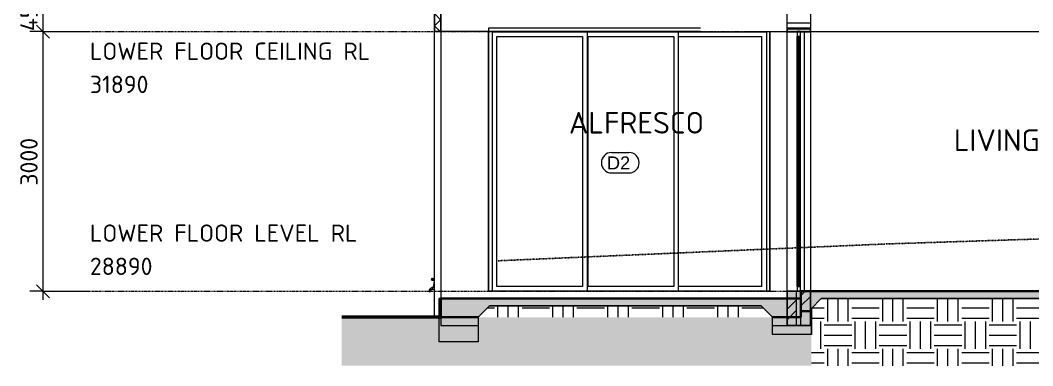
# Model space of a CAD drawing. Header units: millimetres. Extents: x -33161 to -5534, y 27411 to 40678.
# Drawn here: x -33161 to -21461, y 28028 to 32022 of the extents above; entities that cross this region are included whole.
import ezdxf

# ---------------------------------------------------------------- set-up
doc = ezdxf.new("R2010")
doc.units = ezdxf.units.MM
doc.linetypes.add('Centre', pattern=[30, 12, -6, 6, -6])
doc.linetypes.add('Dash 2_5mm', pattern=[5, 2.5, -2.5])
for name, color, linetype, lineweight in [('A-ANNO-DIMS', 211, 'Continuous', 9), ('A-ANNO-DIMS-100', 211, 'Continuous', 9), ('A-CLNG', 13, 'Continuous', 9), ('A-DETL', 90, 'Continuous', 9), ('A-DETL-GENF', 92, 'Continuous', 9), ('A-DETL-MEDM', 33, 'Continuous', 25), ('A-DETL-THIN', 151, 'Continuous', 9), ('A-DETL-WIDE', 214, 'Continuous', 50), ('A-DOOR', 31, 'Continuous', 9), ('A-DOOR-FRAM', 31, 'Continuous', 18), ('A-DOOR-GLAZ', 31, 'Continuous', 18), ('A-DOOR-IDEN', 31, 'Continuous', 9), ('A-FLOR', 192, 'Continuous', 9), ('A-FLOR-LEVL', 51, 'Continuous', 9), ('A-FLOR-MCUT', 51, 'Continuous', 9), ('A-GENM', 13, 'Continuous', 9), ('A-WALL', 113, 'Continuous', 9), ('A-WALL-PATT', 111, 'Continuous', 25), ('G-ANNO-TEXT', 231, 'Continuous', 9), ('P-SANR-FIXT', 6, 'Continuous', 9)]:
    doc.layers.add(name, color=color, linetype=linetype, lineweight=lineweight)
doc.styles.add('Arial', font='arial.ttf', dxfattribs={"height": 150})
doc.styles.add('ISOCPEUR', font='ISOCPEUR.ttf', dxfattribs={"height": 200})
doc.styles.add('ISOCPEUR_1', font='ISOCPEUR.ttf', dxfattribs={"height": 250})
doc.dimstyles.new('2_0mm_ISOCPEUR', dxfattribs={"dimscale": 304.8, "dimtxt": 200.550994, "dimasz": 0.492126, "dimexe": 0.492126, "dimexo": 0.0625, "dimgap": 0, "dimtad": 1, "dimdec": 0, "dimzin": 0, "dimdsep": 46, "dimtxsty": 'ISOCPEUR', "dimblk1": 'OBLIQUE', "dimblk2": 'OBLIQUE', "dimsah": 1, "dimcen": 0.09, "dimdle": 0.328084, "dimazin": 0, "dimtfac": 1, "dimtdec": 4, "dimtix": 1, "dimtmove": 0, "dimatfit": 3, "dimfxl": 1.804462, "dimfxlon": 1, "dimtvp": 1, "dimtolj": 1, "dimtzin": 0, "dimarcsym": 2})
pattern_1 = [(45, (-15932.94, 33024.34), (-251.447, 251.447), []), (45, (-15932.94, 33405.34), (-251.447, 251.447), [])]
pattern_2 = [(0, (-15932.94, 33024.34), (317.5, 317.5), [317.5, -317.5]), (0, (-15932.94, 33143.4), (317.5, 317.5), [317.5, -317.5]), (0, (-15932.94, 33262.46), (317.5, 317.5), [317.5, -317.5]), (90, (-15893.25, 33302.15), (-317.5, 317.5), [317.5, -317.5]), (90, (-15774.2, 33302.15), (-317.5, 317.5), [317.5, -317.5]), (90, (-15655.13, 33302.15), (-317.5, 317.5), [317.5, -317.5])]

# ---------------------------------------------------------------- blocks, each defined once
blk = doc.blocks.new('Stacker Door - 3 Panel - FXX3047 SP-2545092-Section A-A')
at = {"layer": 'A-DOOR', "lineweight": 18}
for p, q in [((-24029, 31929), (-24299, 31929)), ((-24299, 31890), (-24299, 31889)), ((-24299, 31889), (-24029, 31889)), ((-24029, 31889), (-24029, 31890))]:
    blk.add_line(p, q, dxfattribs=at)
at = {"layer": 'A-DOOR'}
for p, q in [((-24299, 28890), (-24299, 31889)), ((-24029, 31889), (-24029, 28890))]:
    blk.add_line(p, q, dxfattribs=at)
at = {"layer": 'A-DOOR-FRAM'}
for p, q in [((-24184, 31890), (-24184, 31835)), ((-24144, 31890), (-24184, 31890)), ((-24184, 31835), (-24144, 31835)), ((-24144, 31835), (-24144, 31890)), ((-24184, 28945), (-24184, 28890)), ((-24144, 28945), (-24184, 28945)), ((-24144, 28890), (-24144, 28945)), ((-24184, 28890), (-24144, 28890))]:
    blk.add_line(p, q, dxfattribs=at)
at = {"layer": 'A-DOOR-FRAM', "lineweight": 9}
for p, q in [((-24184, 28945), (-24184, 31835)), ((-24144, 28945), (-24144, 31835)), ((-24104, 31889), (-24104, 28890))]:
    blk.add_line(p, q, dxfattribs=at)
at = {"layer": 'A-DOOR-GLAZ'}
for p, q in [((-24158, 31835), (-24171, 31835)), ((-24171, 31835), (-24171, 28945)), ((-24158, 28945), (-24158, 31835)), ((-24171, 28945), (-24158, 28945))]:
    blk.add_line(p, q, dxfattribs=at)
blk = doc.blocks.new('Stacker Door - 3 Panel - XXF3032 SP-2545091-Section A-A')
at = {"layer": 'A-DOOR'}
for p, q in [((-27749, 31929), (-27749, 28890)), ((-25299, 31929), (-27749, 31929)), ((-27709, 31889), (-27709, 28890)), ((-27709, 31889), (-24539, 31889)), ((-24539, 31889), (-24539, 28890)), ((-24499, 28890), (-24499, 31890)), ((-27709, 28890), (-27749, 28890)), ((-24539, 28890), (-24499, 28890))]:
    blk.add_line(p, q, dxfattribs=at)
at = {"layer": 'A-DOOR-FRAM', "lineweight": 9}
for p, q in [((-27654, 28945), (-27654, 31835)), ((-27654, 31835), (-26663, 31835)), ((-26663, 31835), (-26663, 28945)), ((-26608, 28890), (-26608, 31889)), ((-26600, 28945), (-26600, 31835)), ((-26600, 31835), (-25609, 31835)), ((-25609, 31835), (-25609, 28945)), ((-25554, 28890), (-25554, 31889)), ((-25554, 31835), (-24594, 31835)), ((-24594, 31835), (-24594, 28945)), ((-26663, 28945), (-27654, 28945)), ((-25609, 28945), (-26600, 28945)), ((-24594, 28945), (-25554, 28945))]:
    blk.add_line(p, q, dxfattribs=at)
blk = doc.blocks.new('Downpipe - 450 Eave-1917949-Section A-A')
at = {"layer": 'A-GENM'}
for p, q in [((-28809, 35138), (-28809, 35219)), ((-28889, 35212), (-28889, 35065)), ((-28299, 35093), (-28809, 35138)), ((-28889, 35065), (-28379, 35020)), ((-28379, 35020), (-28379, 28590)), ((-28319, 28580), (-28299, 28580))]:
    blk.add_line(p, q, dxfattribs=at)
for points in [[(-28809, 35138), (-28809, 35138), (-28810, 35137), (-28812, 35135), (-28815, 35133), (-28817, 35131), (-28819, 35129), (-28822, 35127), (-28825, 35124), (-28829, 35120), (-28832, 35118), (-28834, 35115), (-28837, 35113), (-28839, 35111), (-28842, 35109), (-28844, 35106), (-28847, 35104), (-28849, 35101), (-28852, 35099), (-28855, 35097), (-28857, 35094), (-28860, 35092), (-28862, 35090), (-28865, 35087), (-28867, 35085), (-28869, 35083), (-28872, 35081), (-28875, 35078), (-28877, 35076), (-28880, 35074), (-28882, 35072), (-28884, 35070), (-28887, 35067), (-28889, 35065), (-28889, 35065), (-28889, 35065)], [(-28299, 35093), (-28299, 35093), (-28300, 35093), (-28302, 35091), (-28305, 35089), (-28307, 35086), (-28309, 35084), (-28312, 35082), (-28315, 35079), (-28319, 35076), (-28322, 35073), (-28324, 35071), (-28327, 35069), (-28329, 35066), (-28332, 35064), (-28334, 35062), (-28337, 35059), (-28339, 35057), (-28342, 35054), (-28345, 35052), (-28347, 35050), (-28350, 35047), (-28352, 35045), (-28355, 35043), (-28357, 35040), (-28359, 35038), (-28362, 35036), (-28365, 35034), (-28367, 35031), (-28370, 35029), (-28372, 35027), (-28374, 35025), (-28377, 35023), (-28379, 35021), (-28379, 35020), (-28379, 35020)]]:
    blk.add_open_spline(points, degree=3, knots=[0, 0, 0, 0, 0.083333, 0.125, 0.166667, 0.208333, 0.229167, 0.25, 0.291667, 0.333333, 0.354167, 0.375, 0.395833, 0.416667, 0.4375, 0.458333, 0.479167, 0.5, 0.520833, 0.541667, 0.5625, 0.583333, 0.604167, 0.625, 0.645833, 0.666667, 0.6875, 0.708333, 0.75, 0.770833, 0.791667, 0.833333, 0.875, 0.916667, 1, 1, 1, 1], dxfattribs=at)
blk = doc.blocks.new('Tap - Tap-1959228-Section A-A')
at = {"layer": 'P-SANR-FIXT'}
for p, q in [((-28398, 28933), (-28398, 28932)), ((-28398, 28930), (-28398, 28914)), ((-28398, 28914), (-28379, 28906)), ((-28379, 28906), (-28398, 28914)), ((-28386, 28962), (-28386, 28940)), ((-28379, 28962), (-28386, 28962)), ((-28385, 28963), (-28385, 28962)), ((-28380, 28963), (-28385, 28963)), ((-28382, 28937), (-28380, 28937)), ((-28380, 28995), (-28380, 28976)), ((-28380, 28995), (-28380, 28995)), ((-28380, 28976), (-28380, 28976)), ((-28380, 28976), (-28380, 28963)), ((-28436, 28884), (-28421, 28885)), ((-28436, 28884), (-28435, 28884))]:
    blk.add_line(p, q, dxfattribs=at)
at = {"layer": 'P-SANR-FIXT', "flags": 128}
for points in [[(-28379, 29035), (-28387, 29034), (-28398, 29036), (-28405, 29035), (-28409, 29027)], [(-28409, 29027), (-28405, 29035), (-28398, 29036), (-28387, 29034), (-28379, 29035)], [(-28409, 29027), (-28405, 29019), (-28398, 29018), (-28387, 29019), (-28379, 29018)], [(-28379, 29018), (-28387, 29019), (-28398, 29018), (-28405, 29019), (-28409, 29027)], [(-28398, 28932), (-28400, 28931), (-28402, 28931), (-28403, 28930), (-28405, 28930), (-28407, 28929), (-28408, 28929), (-28410, 28928), (-28412, 28927), (-28413, 28926), (-28415, 28926), (-28416, 28925), (-28418, 28924), (-28419, 28923), (-28421, 28921), (-28422, 28920), (-28423, 28919), (-28425, 28918), (-28426, 28916), (-28427, 28915), (-28428, 28914), (-28429, 28912), (-28430, 28911), (-28431, 28909), (-28432, 28907), (-28432, 28906), (-28433, 28904), (-28434, 28902), (-28434, 28901), (-28435, 28899), (-28435, 28897), (-28436, 28896), (-28436, 28894), (-28436, 28892), (-28436, 28890), (-28437, 28888), (-28437, 28887), (-28436, 28885), (-28436, 28884)], [(-28420, 28885), (-28421, 28887), (-28421, 28888), (-28420, 28889), (-28420, 28890), (-28420, 28891), (-28420, 28892), (-28420, 28893), (-28420, 28895), (-28419, 28896), (-28419, 28897), (-28419, 28898), (-28418, 28899), (-28418, 28900), (-28417, 28901), (-28416, 28902), (-28416, 28903), (-28415, 28904), (-28415, 28905), (-28414, 28906), (-28413, 28907), (-28412, 28907), (-28411, 28908), (-28411, 28909), (-28410, 28910), (-28409, 28910), (-28408, 28911), (-28407, 28912), (-28406, 28912), (-28405, 28913), (-28404, 28913), (-28403, 28914), (-28402, 28914), (-28401, 28915), (-28399, 28915), (-28398, 28915), (-28398, 28915)], [(-28386, 28940), (-28392, 28937), (-28398, 28933)], [(-28398, 28933), (-28392, 28937), (-28386, 28940)]]:
    blk.add_lwpolyline(points, dxfattribs=at)
at = {"layer": 'P-SANR-FIXT'}
blk.add_open_spline([(-28382, 28937), (-28383, 28937), (-28384, 28938), (-28385, 28939), (-28386, 28940), (-28386, 28940)], degree=3, dxfattribs=at)
blk = doc.blocks.new('DIMBLOCK7-Section A-A')
at = {"layer": 'A-ANNO-DIMS-100'}
for p, q in [((-32899, 32340), (-32974, 32415)), ((-32899, 32340), (-33049, 32340)), ((-32899, 32340), (-32899, 31890)), ((-32899, 32340), (-32824, 32265)), ((-32899, 32340), (-32349, 32340)), ((-32899, 31890), (-32974, 31965)), ((-32899, 31890), (-33049, 31890)), ((-32899, 31890), (-32824, 31815)), ((-32899, 31890), (-32349, 31890))]:
    blk.add_line(p, q, dxfattribs=at)
at = {"layer": 'A-ANNO-DIMS-100', "color": 0, "insert": (-33160, 31896), "char_height": 200, "width": 526.73, "attachment_point": 1, "rotation": 90, "line_spacing_factor": 1.135194, "style": 'ISOCPEUR'}
blk.add_mtext('450', dxfattribs=at)
blk = doc.blocks.new('_Oblique')
at = {"color": 0, "linetype": 'ByBlock', "lineweight": -2}
blk.add_line((-0.5, -0.5), (0.5, 0.5), dxfattribs=at)
blk = doc.blocks.new('DIMBLOCK8-Section A-A')
at = {"layer": 'A-ANNO-DIMS-100'}
for p, q in [((-32899, 31890), (-32974, 31965)), ((-32899, 31890), (-33049, 31890)), ((-32899, 31890), (-32899, 28790)), ((-32899, 31890), (-32824, 31815)), ((-32899, 31890), (-32349, 31890)), ((-32899, 28890), (-32974, 28965)), ((-32899, 28890), (-33049, 28890)), ((-32899, 28890), (-32824, 28815)), ((-32899, 28890), (-32349, 28890))]:
    blk.add_line(p, q, dxfattribs=at)
at = {"layer": 'A-ANNO-DIMS-100', "color": 0, "insert": (-33160, 30110), "char_height": 200, "width": 672.04, "attachment_point": 1, "rotation": 90, "line_spacing_factor": 1.135194, "style": 'ISOCPEUR'}
blk.add_mtext('3000', dxfattribs=at)
blk = doc.blocks.new('Door Tag Elevational - Door Tag_CB-2302819-Section A-A')
at = {"layer": 'A-DOOR-IDEN'}
for p, q in [((-26328, 30494), (-26127, 30494)), ((-26328, 30257), (-26127, 30257))]:
    blk.add_line(p, q, dxfattribs=at)
for centre, start, end in [((-26328, 30375), 90, 270), ((-26127, 30375), 270, 90)]:
    blk.add_arc(centre, 118, start, end, dxfattribs=at)

msp = doc.modelspace()

# ---------------------------------------------------------------- hatches: boundary and pattern name
at = {"layer": 'A-DETL-GENF'}
h = msp.add_hatch(dxfattribs=at)
h.set_pattern_fill('FP_9', color=8, style=0, pattern_type=2)
h.set_pattern_definition(pattern_2)
h.paths.add_polyline_path([(-8670.5, 28028.4), (-8463.4, 28028.4), (-5533.7, 29936.1), (-5533.7, 32144.2), (-6239.9, 32082.4), (-7279.5, 32054), (-7279.5, 31890), (-7729.5, 31890), (-7729.5, 32024), (-8539.5, 32024), (-8539.5, 28160.2), (-8989.5, 28160.2), (-8989.5, 28685.9), (-9589.5, 28685.9), (-9589.5, 28590), (-10039.5, 28590), (-10039.5, 28028.4)])
h.paths.add_polyline_path([(-29445.2, 28028.4), (-24019.5, 28028.4), (-24019.5, 28390), (-24469.5, 28390), (-24469.5, 28589), (-27869.5, 28589), (-27869.5, 28304), (-28319.5, 28304), (-28319.5, 28590), (-29445.2, 28590)])
msp.add_hatch(color=8, dxfattribs=at).paths.add_polyline_path([(-24299.5, 31920), (-24299.5, 31890), (-24029.5, 31890), (-24029.5, 31920)])
h = msp.add_hatch(dxfattribs=at)
h.set_pattern_fill('FP_2', style=0, pattern_type=2)
h.set_pattern_definition([(50, (-15932.94, 33024.34), (582.989, -51.005), [60.96, -670.56]), (355, (-15932.94, 33024.34), (-112.777, 611.382), [48.768, -536.448]), (100.451, (-15884.36, 33020.1), (470.216, 560.373), [51.808, -569.888]), (46.184, (-15932.94, 33186.9), (867.453, -134.537), [91.44, -1005.84]), (96.636, (-15860.65, 33175.7), (759.69, 791.77), [77.71, -854.83]), (351.184, (-15932.9, 33186.9), (759.696, 791.76), [73.15, -804.67]), (21, (-15851.66, 33146.26), (485.166, -327.249), [60.96, -670.56]), (326, (-15851.66, 33146.26), (197.767, 589.402), [48.768, -536.448]), (71.451, (-15811.23, 33119), (682.934, 262.148), [51.808, -569.888]), (37.5, (-15932.94, 33024.34), (9.883, 270.576), [26.822, -503.123, 26.822, -1056.234]), (37.5, (-15932.94, 33024.34), (9.883, 270.576), [-556.768, -517.754, 26.822, -511.658]), (7.5, (-15932.94, 33024.34), (213.8225, 320.578), [26.822, -283.667, 26.822, -696.163]), (7.5, (-15932.94, 33024.34), (213.8225, 320.578), [-337.312, -490.931, 26.822, -178.41]), (327.5, (-16114.2, 33024.34), (433.891, -18.3325), [26.822, -176.378, 26.822, -1448.41]), (327.5, (-16114.2, 33024.34), (433.891, -18.3325), [-230.022, -607.162, 26.822, -814.426]), (317.5, (-16195.48, 33024.34), (474.014, 81.365), [26.822, -237.338, 26.822, -991.616]), (317.5, (-16195.48, 33024.34), (474.014, 81.365), [-290.982, -394.208, 26.822, -570.586])])
h.paths.add_polyline_path([(-27950.7, 28304), (-27869.5, 28304), (-27868.5, 28590), (-27738.5, 28720), (-24600.5, 28720), (-24469.5, 28589), (-24469.5, 28390), (-24019.5, 28390), (-24019.5, 28690), (-23904.5, 28805), (-18414.5, 28805), (-18314.5, 28705), (-18014.5, 28705), (-17914.5, 28805), (-15774.5, 28805), (-15674.5, 28705), (-15374.5, 28705), (-15274.5, 28805), (-11814.4, 28805), (-11714.4, 28705), (-11414.4, 28705), (-11314.4, 28805), (-10147.5, 28805), (-10039.5, 28697), (-10039.5, 28590), (-9589.5, 28590), (-9589.5, 28805), (-9749.5, 28805), (-9749.5, 28890), (-24299.5, 28890), (-24299.5, 28804), (-28319.5, 28804), (-28319.5, 28304)])
h = msp.add_hatch(dxfattribs=at)
h.set_pattern_fill('FP_9', color=8, style=0, pattern_type=2)
h.set_pattern_definition(pattern_2)
h.paths.add_polyline_path([(-18983.9, 28028.4), (-10039.5, 28028.4), (-10039.5, 28697), (-10147.5, 28805), (-11314.4, 28805), (-11414.4, 28705), (-11714.4, 28705), (-11814.4, 28805), (-15274.5, 28805), (-15374.5, 28705), (-15674.5, 28705), (-15774.5, 28805), (-17914.5, 28805), (-18014.5, 28705), (-18314.5, 28705), (-18414.5, 28805), (-23904.5, 28805), (-24019.5, 28690), (-24019.5, 28028.4), (-20478.4, 28028.4)])
h.paths.add_polyline_path([(-26456.3, 28589), (-24469.5, 28589), (-24600.5, 28720), (-27738.5, 28720), (-27869.5, 28589)])
at = {"layer": 'A-WALL-PATT', "lineweight": 9}
h = msp.add_hatch(dxfattribs=at)
h.set_pattern_fill('FP_3', color=256, angle=-135, style=0, pattern_type=2)
h.set_pattern_definition([(315, (-28374.46, 32240), (70.71, 70.71), []), (45, (-28374.46, 32240), (-70.71, 70.71), [])])
h.paths.add_polyline_path([(-28324.4, 31890), (-28299.5, 31890), (-28299.5, 32590), (-28374.5, 32590), (-28374.5, 31890)])
h = msp.add_hatch(dxfattribs=at)
h.set_pattern_fill('FP_1', color=256, style=0, pattern_type=2)
h.set_pattern_definition(pattern_1)
h.paths.add_polyline_path([(-24299.5, 28494.7), (-24189.5, 28494.7), (-24189.5, 28890), (-24299.5, 28890), (-24299.5, 28812.6)])
h = msp.add_hatch(dxfattribs=at)
h.set_pattern_fill('FP_1', color=256, style=0, pattern_type=2)
h.set_pattern_definition(pattern_1)
h.paths.add_polyline_path([(-24029.5, 28494.7), (-24029.5, 28890), (-24139.5, 28890), (-24139.5, 28494.7)])

# ---------------------------------------------------------------- linework, layer by layer
at = {"layer": 'A-CLNG'}
msp.add_line((-24299.5, 31990), (-24029.5, 31990), dxfattribs=at)
at = {"layer": 'A-DETL', "linetype": 'Dash 2_5mm', "lineweight": 25}
for p in [(-18700, 29581.3), (-27638.4, 29241.7)]:
    msp.add_line(p, (-23162.6, 29435.8), dxfattribs=at)
at = {"layer": 'A-DETL-MEDM'}
for p, q in [((-24299.5, 28804), (-28319.5, 28804)), ((-28319.5, 28804), (-28319.5, 28590)), ((-9749.5, 28890), (-24299.5, 28890)), ((-24299.5, 28890), (-24299.5, 28804)), ((-18414.5, 28805), (-23904.5, 28805)), ((-27738.5, 28720), (-27869.5, 28589)), ((-24600.5, 28720), (-27738.5, 28720)), ((-24469.5, 28589), (-24600.5, 28720)), ((-24019.5, 28690), (-24019.5, 28390))]:
    msp.add_line(p, q, dxfattribs=at)
at = {"layer": 'A-DETL-THIN'}
for p, q in [((-24299.5, 31890), (-24299.5, 32190)), ((-24029.5, 32190), (-24029.5, 31890)), ((-24776.5, 31890), (-24299.5, 31890)), ((-24029.5, 31920), (-24299.5, 31920)), ((-24299.5, 31920), (-24299.5, 31890)), ((-24299.5, 31890), (-24029.5, 31890)), ((-24029.5, 31890), (-24029.5, 31920)), ((-24029.5, 31890), (-18219.5, 31890)), ((-23904.5, 28805), (-24019.5, 28690)), ((-28319.5, 28304), (-28319.5, 28590)), ((-27869.5, 28590), (-27869.5, 28304)), ((-24469.5, 28390), (-24469.5, 28590)), ((-24019.5, 28390), (-24469.5, 28390)), ((-27869.5, 28304), (-28319.5, 28304))]:
    msp.add_line(p, q, dxfattribs=at)
at = {"layer": 'A-DETL-WIDE'}
msp.add_line((-28319.5, 28590), (-29445.2, 28590), dxfattribs=at)
at = {"layer": 'A-FLOR', "lineweight": 35}
for p, q in [((-24139.5, 28804), (-28299.5, 28804)), ((-28299.5, 28804), (-28299.5, 28589)), ((-9749.5, 28890), (-24139.5, 28890)), ((-24139.5, 28589), (-24139.5, 28890)), ((-28299.5, 28589), (-27869.5, 28589)), ((-24469.5, 28589), (-24139.5, 28589)), ((-24139.5, 28660), (-24019.5, 28660))]:
    msp.add_line(p, q, dxfattribs=at)
at = {"layer": 'A-FLOR-LEVL', "linetype": 'Centre'}
for p, q in [((-32780.5, 31890), (-5543, 31890)), ((-32780.5, 28890), (-5543, 28890))]:
    msp.add_line(p, q, dxfattribs=at)
at = {"layer": 'A-FLOR-MCUT'}
msp.add_line((-24139.5, 28803), (-28299.5, 28803), dxfattribs=at)
at = {"layer": 'A-WALL', "lineweight": 25}
for p, q in [((-28374.5, 32590), (-28374.5, 31890)), ((-28299.5, 31890), (-28299.5, 32590)), ((-28374.5, 31890), (-28299.5, 31890)), ((-24139.5, 28890), (-24299.5, 28890)), ((-24299.5, 28890), (-24299.5, 28494.7)), ((-24029.5, 28494.7), (-24029.5, 28890)), ((-24299.5, 28494.7), (-24029.5, 28494.7))]:
    msp.add_line(p, q, dxfattribs=at)
at = {"layer": 'A-WALL'}
for p, q in [((-25299.5, 31890), (-28299.5, 31890)), ((-28299.5, 31890), (-28299.5, 28804)), ((-27749.5, 28890), (-27749.5, 31890)), ((-24499.5, 31890), (-24499.5, 28890)), ((-24499.5, 28890), (-27749.5, 28890)), ((-24189.5, 28494.7), (-24189.5, 28890)), ((-28299.5, 28589), (-28299.5, 28494.7)), ((-24139.5, 28494.7), (-24139.5, 28589)), ((-28299.5, 28494.7), (-27869.5, 28494.7)), ((-24469.5, 28494.7), (-24299.5, 28494.7))]:
    msp.add_line(p, q, dxfattribs=at)

# ---------------------------------------------------------------- block references
at = {"layer": 'A-DOOR'}
for name in ['Stacker Door - 3 Panel - XXF3032 SP-2545091-Section A-A', 'Stacker Door - 3 Panel - FXX3047 SP-2545092-Section A-A']:
    msp.add_blockref(name, (0, 0), dxfattribs=at)
at = {"layer": 'A-DOOR-IDEN'}
msp.add_blockref('Door Tag Elevational - Door Tag_CB-2302819-Section A-A', (0, 0), dxfattribs=at)
at = {"layer": 'A-GENM'}
msp.add_blockref('Downpipe - 450 Eave-1917949-Section A-A', (0, 0), dxfattribs=at)
at = {"layer": 'P-SANR-FIXT'}
msp.add_blockref('Tap - Tap-1959228-Section A-A', (0, 0), dxfattribs=at)

# ---------------------------------------------------------------- texts
at = {"layer": 'A-DOOR-IDEN', "insert": (-26381.1, 30447.6), "char_height": 150, "width": 328.692, "attachment_point": 1, "style": 'Arial'}
msp.add_mtext('D2', dxfattribs=at)
at = {"layer": 'A-FLOR-LEVL', "char_height": 200, "attachment_point": 1, "style": 'ISOCPEUR', "bg_fill": 3, "box_fill_scale": 1.25, "bg_fill_color": 9, "bg_fill_true_color": 13158600, "bg_fill_transparency": 0}
for s, insert, width in [('31890', (-32355.7, 31379.8), 825.738), ('28890', (-32355.7, 29277.4), 881.856)]:
    msp.add_mtext(s, dxfattribs=dict(at, insert=insert, width=width))
at = {"layer": 'G-ANNO-TEXT', "color": 7, "char_height": 250, "attachment_point": 1, "style": 'ISOCPEUR_1'}
for s, insert, width in [('ALFRESCO', (-26820.7, 30961.9), 1859.915), ('LIVING/DINING', (-22372.9, 30760.4), 2501.265)]:
    msp.add_mtext(s, dxfattribs=dict(at, insert=insert, width=width))

# ---------------------------------------------------------------- next in the draw order: texts
at = {"layer": 'A-FLOR-LEVL', "char_height": 200, "attachment_point": 1, "style": 'ISOCPEUR', "bg_fill": 3, "box_fill_scale": 1.25, "bg_fill_color": 9, "bg_fill_true_color": 13158600, "bg_fill_transparency": 0}
for s, insert, width in [('LOWER FLOOR CEILING RL', (-32355.7, 31763.8), 3888.184), ('LOWER FLOOR LEVEL RL', (-32355.7, 29661.4), 3743.881)]:
    msp.add_mtext(s, dxfattribs=dict(at, insert=insert, width=width))

# ---------------------------------------------------------------- next in the draw order: dimensions: what is measured, and where the dimension line sits
at = {"layer": 'A-ANNO-DIMS'}
for base, p1, p2, override, picture, middle in [((-32899.3, 31890), (-32349.3, 32340), (-32349.3, 31890), {"dimpost": '<>', "dimfxl": 450}, 'DIMBLOCK7-Section A-A', (-32999.3, 32115)), ((-32899.3, 28890), (-32349.3, 31890), (-32349.3, 28890), {"dimpost": '<>', "dimfxl": 3000}, 'DIMBLOCK8-Section A-A', (-32999.3, 30390))]:
    dim = msp.add_linear_dim(base=base, p1=p1, p2=p2, angle=90, dimstyle='2_0mm_ISOCPEUR', override=override, dxfattribs=at)
    dim.commit()
    dim.dimension.update_dxf_attribs({"geometry": picture, "text_midpoint": middle})

doc.saveas('drawing.dxf')
